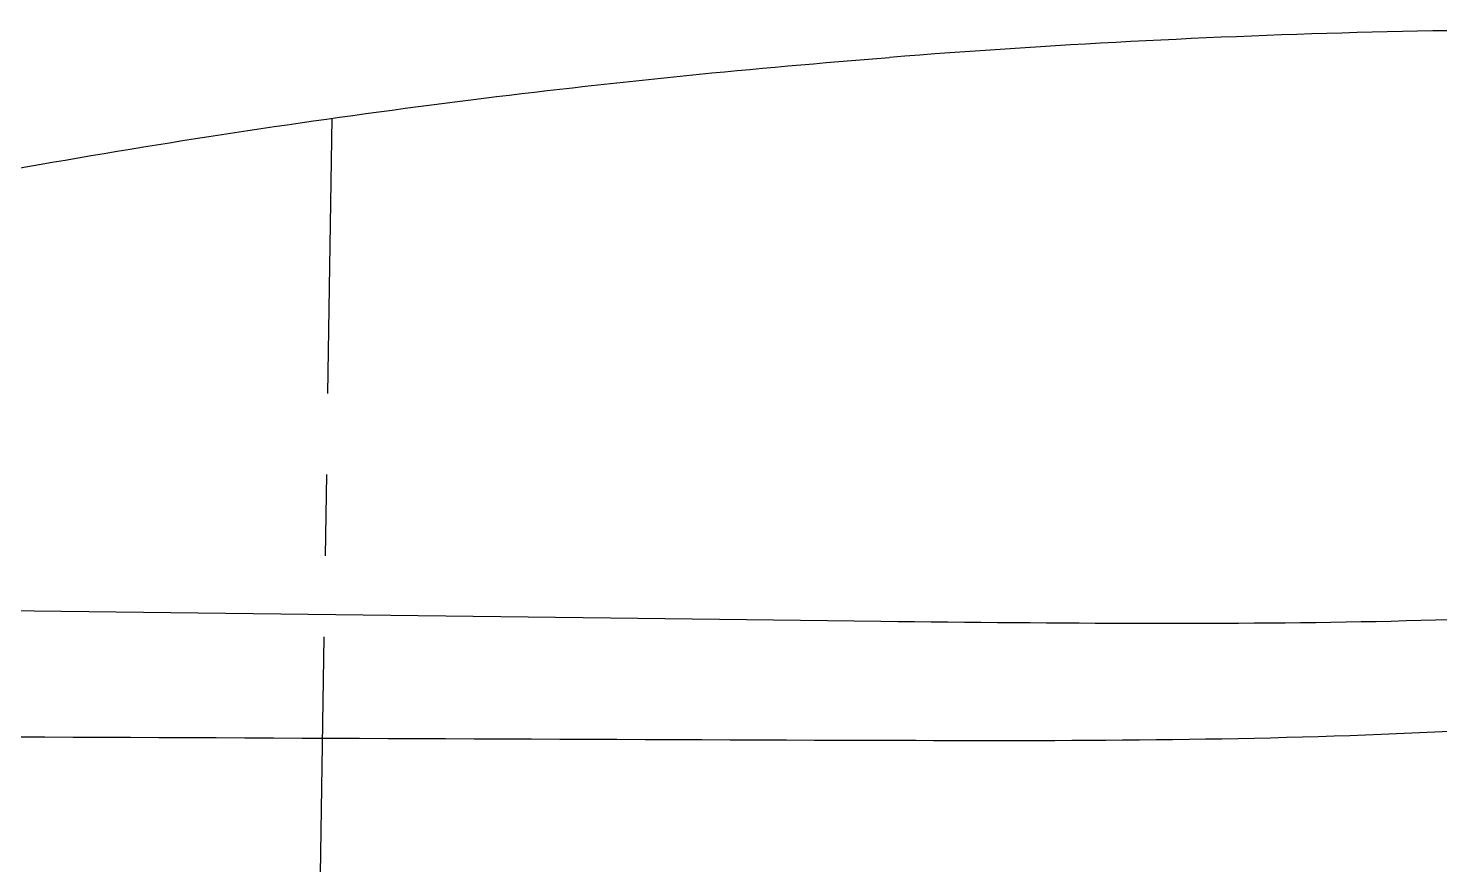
# Model space of a CAD drawing. Extents: x 20895 to 21489, y -3026 to -2606.
# Drawn here: x 21197.49 to 21227.94, y -2694.23 to -2676.19 of the extents above; entities that cross this region are included whole.
import ezdxf

# ---------------------------------------------------------------- set-up
doc = ezdxf.new("R2010")
doc.units = 0
doc.header["$LTSCALE"] = 7
doc.header["$MEASUREMENT"] = 0
doc.linetypes.add('CENTER', pattern=[2, 1.25, -0.25, 0.25, -0.25])
doc.layers.add('1', color=1, linetype='CENTER')
doc.layers.add('41', color=7, linetype='CONTINUOUS')

msp = doc.modelspace()

# ---------------------------------------------------------------- linework, layer by layer
at = {"layer": '1'}
msp.add_line((21203.5303, -2712.06062), (21204.04958, -2678.13761), dxfattribs=at)
at = {"layer": '41', "color": 7, "linetype": 'Continuous'}
for points, knots in [([(21251.32117, -2677.26646), (21250.00416, -2677.10626), (21245.22269, -2676.58914), (21236.93056, -2676.21028), (21226.48515, -2676.17749), (21219.53802, -2676.54494), (21216.07119, -2676.81767)], [0, 0, 0, 0, 0.11269172, 0.40873709, 0.70478172, 1, 1, 1, 1]), ([(21216.07185, -2676.82509), (21213.14641, -2677.05222), (21207.20225, -2677.64911), (21198.27667, -2678.96877), (21189.31331, -2680.71654), (21180.44039, -2682.87707), (21171.78916, -2685.408), (21166.14833, -2687.34858), (21163.40415, -2688.36242)], [0, 0, 0, 0, 0.16263823, 0.33143989, 0.50024289, 0.66904591, 0.83784757, 1, 1, 1, 1])]:
    msp.add_open_spline(points, degree=3, knots=knots, dxfattribs=at)
at = {"layer": '41', "color": 3, "linetype": 'Continuous'}
for points, knots in [([(21215.88506, -2688.97738), (21219.74415, -2689.01858), (21223.46056, -2689.05227), (21230.31716, -2688.89226), (21233.49536, -2688.76074), (21235.95474, -2687.56457)], [0, 0, 0, 0, 0.5, 0.5, 1, 1, 1, 1]), ([(21163.37021, -2688.36637), (21163.37021, -2688.36637), (21163.37021, -2688.36637), (21163.36889, -2688.36638), (21163.74736, -2688.37117), (21165.2045, -2688.38626), (21166.29635, -2688.39516), (21169.14697, -2688.42639), (21170.87543, -2688.44905), (21174.93689, -2688.49649), (21177.26781, -2688.52258), (21182.31185, -2688.57885), (21185.08674, -2688.61213), (21190.89656, -2688.67994), (21193.91158, -2688.71204), (21203.28484, -2688.82123), (21209.74102, -2688.90604), (21215.88473, -2688.97686)], [0, 0, 0, 0, 0.00008261, 0.00008261, 0.12507228, 0.12507228, 0.25006195, 0.25006195, 0.37505163, 0.37505163, 0.5000413, 0.5000413, 0.62503098, 0.62503098, 0.75002065, 0.75002065, 1, 1, 1, 1]), ([(21236.90461, -2689.74168), (21234.36202, -2690.86371), (21231.18507, -2691.20458), (21224.14896, -2691.54905), (21220.34502, -2691.56453), (21216.25059, -2691.5516)], [0, 0, 0, 0, 0.5, 0.5, 1, 1, 1, 1]), ([(21216.25057, -2691.55221), (21209.88034, -2691.5333), (21203.14902, -2691.5006), (21193.36303, -2691.4604), (21190.21221, -2691.44867), (21184.13322, -2691.41825), (21181.2312, -2691.40187), (21175.95299, -2691.37229), (21173.51165, -2691.35612), (21169.26218, -2691.32378), (21167.45288, -2691.30636), (21164.46818, -2691.28273), (21163.32691, -2691.27579), (21161.80248, -2691.26327), (21161.40642, -2691.25907), (21161.40778, -2691.25904), (21161.40778, -2691.25904), (21161.40778, -2691.25904)], [0, 0, 0, 0, 0.24999957, 0.24999957, 0.37499936, 0.37499936, 0.49999915, 0.49999915, 0.62499893, 0.62499893, 0.74999872, 0.74999872, 0.87499851, 0.87499851, 0.99999829, 0.99999829, 1, 1, 1, 1])]:
    msp.add_open_spline(points, degree=3, knots=knots, dxfattribs=at)

doc.saveas('drawing.dxf')
